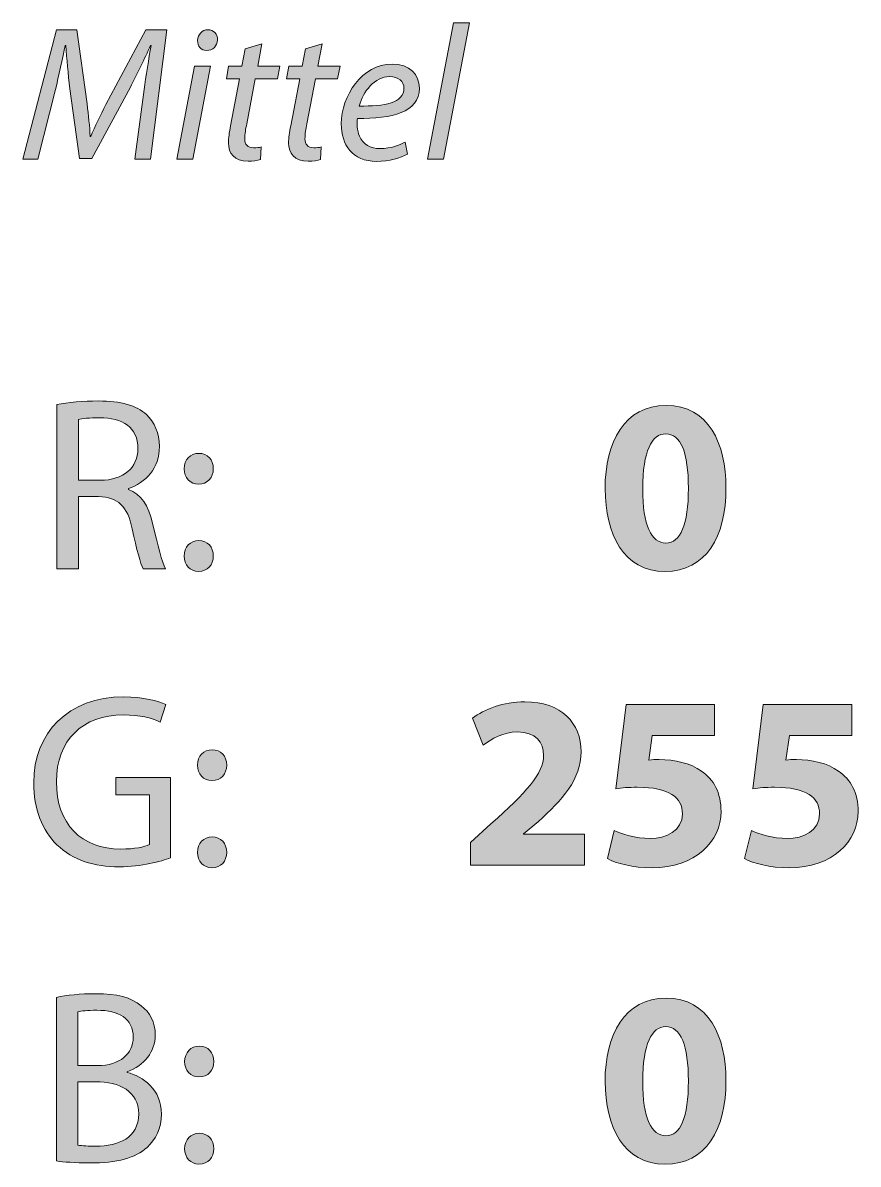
# Model space of a CAD drawing. Header units: inches. Extents: x 0 to 395, y 0 to 191.
# Drawn here: x 246.1 to 267.57, y 63.58 to 92.93 of the extents above; entities that cross this region are included whole.
import ezdxf

# ---------------------------------------------------------------- set-up
doc = ezdxf.new("R2010")
doc.units = ezdxf.units.IN
doc.header["$MEASUREMENT"] = 0
doc.layers.add('Template', color=7, linetype='Continuous')

# ---------------------------------------------------------------- blocks, each defined once
blk = doc.blocks.new('block 18')
at = {"layer": 'Template', "true_color": 0xf6921e}
h = blk.add_hatch(color=30, dxfattribs=at)
h.dxf.hatch_style = 2
edge = h.paths.add_edge_path()
edge.add_spline(control_points=[(264.167, 80.978), (264.167, 79.707), (263.653, 78.824), (262.605, 78.824), (261.538, 78.824), (261.068, 79.784), (261.061, 80.953), (261.061, 82.153), (261.563, 83.093), (262.63, 83.093), (263.729, 83.093), (264.167, 82.108), (264.167, 80.978)], knot_values=[0, 0, 0, 0, 1, 1, 1, 2, 2, 2, 3, 3, 3, 4, 4, 4, 4], degree=3, periodic=1)
edge = h.paths.add_edge_path()
edge.add_spline(control_points=[(262.027, 80.953), (262.027, 80.006), (262.255, 79.555), (262.624, 79.555), (262.999, 79.555), (263.202, 80.025), (263.202, 80.965), (263.202, 81.88), (263.005, 82.363), (262.618, 82.363), (262.268, 82.363), (262.027, 81.918), (262.027, 80.953)], knot_values=[0, 0, 0, 0, 1, 1, 1, 2, 2, 2, 3, 3, 3, 4, 4, 4, 4], degree=3, periodic=1)
h = blk.add_hatch(color=30, dxfattribs=at)
h.dxf.hatch_style = 2
edge = h.paths.add_edge_path()
edge.add_spline(control_points=[(257.601, 71.275), (257.601, 71.275), (257.601, 71.859), (257.601, 71.859), (257.601, 71.859), (258.128, 72.335), (258.128, 72.335), (259.036, 73.148), (259.475, 73.612), (259.481, 74.095), (259.481, 74.431), (259.284, 74.698), (258.808, 74.698), (258.452, 74.698), (258.141, 74.521), (257.925, 74.362), (257.925, 74.362), (257.651, 75.048), (257.651, 75.048), (257.956, 75.283), (258.446, 75.473), (258.998, 75.473), (259.938, 75.473), (260.446, 74.927), (260.446, 74.184), (260.446, 73.485), (259.951, 72.932), (259.347, 72.399), (259.347, 72.399), (258.966, 72.081), (258.966, 72.081), (258.966, 72.081), (258.966, 72.069), (258.966, 72.069), (258.966, 72.069), (260.529, 72.069), (260.529, 72.069), (260.529, 72.069), (260.529, 71.275), (260.529, 71.275), (260.529, 71.275), (257.601, 71.275), (257.601, 71.275)], knot_values=[0, 0, 0, 0, 1, 1, 1, 2, 2, 2, 3, 3, 3, 4, 4, 4, 5, 5, 5, 6, 6, 6, 7, 7, 7, 8, 8, 8, 9, 9, 9, 10, 10, 10, 11, 11, 11, 12, 12, 12, 13, 13, 13, 14, 14, 14, 14], degree=3, periodic=1)
h = blk.add_hatch(color=30, dxfattribs=at)
h.dxf.hatch_style = 2
edge = h.paths.add_edge_path()
edge.add_spline(control_points=[(263.875, 74.609), (263.875, 74.609), (262.275, 74.609), (262.275, 74.609), (262.275, 74.609), (262.186, 73.974), (262.186, 73.974), (262.275, 73.987), (262.351, 73.987), (262.453, 73.987), (262.846, 73.987), (263.253, 73.898), (263.539, 73.688), (263.85, 73.479), (264.041, 73.136), (264.041, 72.653), (264.041, 71.884), (263.38, 71.205), (262.269, 71.205), (261.767, 71.205), (261.347, 71.319), (261.119, 71.44), (261.119, 71.44), (261.297, 72.164), (261.297, 72.164), (261.474, 72.075), (261.849, 71.96), (262.224, 71.96), (262.624, 71.96), (263.05, 72.151), (263.05, 72.59), (263.05, 73.015), (262.713, 73.275), (261.887, 73.275), (261.659, 73.275), (261.5, 73.263), (261.335, 73.237), (261.335, 73.237), (261.602, 75.403), (261.602, 75.403), (261.602, 75.403), (263.875, 75.403), (263.875, 75.403), (263.875, 75.403), (263.875, 74.609), (263.875, 74.609)], knot_values=[0, 0, 0, 0, 1, 1, 1, 2, 2, 2, 3, 3, 3, 4, 4, 4, 5, 5, 5, 6, 6, 6, 7, 7, 7, 8, 8, 8, 9, 9, 9, 10, 10, 10, 11, 11, 11, 12, 12, 12, 13, 13, 13, 14, 14, 14, 15, 15, 15, 15], degree=3, periodic=1)
h = blk.add_hatch(color=30, dxfattribs=at)
h.dxf.hatch_style = 2
edge = h.paths.add_edge_path()
edge.add_spline(control_points=[(267.4, 74.609), (267.4, 74.609), (265.799, 74.609), (265.799, 74.609), (265.799, 74.609), (265.71, 73.974), (265.71, 73.974), (265.799, 73.987), (265.875, 73.987), (265.977, 73.987), (266.371, 73.987), (266.777, 73.898), (267.063, 73.688), (267.374, 73.479), (267.565, 73.136), (267.565, 72.653), (267.565, 71.884), (266.904, 71.205), (265.793, 71.205), (265.291, 71.205), (264.872, 71.319), (264.643, 71.44), (264.643, 71.44), (264.821, 72.164), (264.821, 72.164), (264.999, 72.075), (265.374, 71.96), (265.748, 71.96), (266.148, 71.96), (266.574, 72.151), (266.574, 72.59), (266.574, 73.015), (266.237, 73.275), (265.412, 73.275), (265.183, 73.275), (265.024, 73.263), (264.859, 73.237), (264.859, 73.237), (265.126, 75.403), (265.126, 75.403), (265.126, 75.403), (267.4, 75.403), (267.4, 75.403), (267.4, 75.403), (267.4, 74.609), (267.4, 74.609)], knot_values=[0, 0, 0, 0, 1, 1, 1, 2, 2, 2, 3, 3, 3, 4, 4, 4, 5, 5, 5, 6, 6, 6, 7, 7, 7, 8, 8, 8, 9, 9, 9, 10, 10, 10, 11, 11, 11, 12, 12, 12, 13, 13, 13, 14, 14, 14, 15, 15, 15, 15], degree=3, periodic=1)
h = blk.add_hatch(color=30, dxfattribs=at)
h.dxf.hatch_style = 2
edge = h.paths.add_edge_path()
edge.add_spline(control_points=[(264.167, 65.738), (264.167, 64.468), (263.653, 63.585), (262.605, 63.585), (261.538, 63.585), (261.068, 64.544), (261.061, 65.713), (261.061, 66.913), (261.563, 67.853), (262.63, 67.853), (263.729, 67.853), (264.167, 66.869), (264.167, 65.738)], knot_values=[0, 0, 0, 0, 1, 1, 1, 2, 2, 2, 3, 3, 3, 4, 4, 4, 4], degree=3, periodic=1)
edge = h.paths.add_edge_path()
edge.add_spline(control_points=[(262.027, 65.713), (262.027, 64.766), (262.255, 64.315), (262.624, 64.315), (262.999, 64.315), (263.202, 64.785), (263.202, 65.726), (263.202, 66.64), (263.005, 67.123), (262.618, 67.123), (262.268, 67.123), (262.027, 66.678), (262.027, 65.713)], knot_values=[0, 0, 0, 0, 1, 1, 1, 2, 2, 2, 3, 3, 3, 4, 4, 4, 4], degree=3, periodic=1)
at = {"layer": 'Template', "lineweight": 0}
for points, knots in [([(264.167, 80.978), (264.167, 79.707), (263.653, 78.824), (262.605, 78.824), (261.538, 78.824), (261.068, 79.784), (261.061, 80.953), (261.061, 82.153), (261.563, 83.093), (262.63, 83.093), (263.729, 83.093), (264.167, 82.108), (264.167, 80.978)], [0, 0, 0, 0, 1, 1, 1, 2, 2, 2, 3, 3, 3, 4, 4, 4, 4]), ([(262.027, 80.953), (262.027, 80.006), (262.255, 79.555), (262.624, 79.555), (262.999, 79.555), (263.202, 80.025), (263.202, 80.965), (263.202, 81.88), (263.005, 82.363), (262.618, 82.363), (262.268, 82.363), (262.027, 81.918), (262.027, 80.953)], [0, 0, 0, 0, 1, 1, 1, 2, 2, 2, 3, 3, 3, 4, 4, 4, 4]), ([(257.601, 71.275), (257.601, 71.275), (257.601, 71.859), (257.601, 71.859), (257.601, 71.859), (258.128, 72.335), (258.128, 72.335), (259.036, 73.148), (259.475, 73.612), (259.481, 74.095), (259.481, 74.431), (259.284, 74.698), (258.808, 74.698), (258.452, 74.698), (258.141, 74.521), (257.925, 74.362), (257.925, 74.362), (257.651, 75.048), (257.651, 75.048), (257.956, 75.283), (258.446, 75.473), (258.998, 75.473), (259.938, 75.473), (260.446, 74.927), (260.446, 74.184), (260.446, 73.485), (259.951, 72.932), (259.347, 72.399), (259.347, 72.399), (258.966, 72.081), (258.966, 72.081), (258.966, 72.081), (258.966, 72.069), (258.966, 72.069), (258.966, 72.069), (260.529, 72.069), (260.529, 72.069), (260.529, 72.069), (260.529, 71.275), (260.529, 71.275), (260.529, 71.275), (257.601, 71.275), (257.601, 71.275)], [0, 0, 0, 0, 1, 1, 1, 2, 2, 2, 3, 3, 3, 4, 4, 4, 5, 5, 5, 6, 6, 6, 7, 7, 7, 8, 8, 8, 9, 9, 9, 10, 10, 10, 11, 11, 11, 12, 12, 12, 13, 13, 13, 14, 14, 14, 14]), ([(263.875, 74.609), (263.875, 74.609), (262.275, 74.609), (262.275, 74.609), (262.275, 74.609), (262.186, 73.974), (262.186, 73.974), (262.275, 73.987), (262.351, 73.987), (262.453, 73.987), (262.846, 73.987), (263.253, 73.898), (263.539, 73.688), (263.85, 73.479), (264.041, 73.136), (264.041, 72.653), (264.041, 71.884), (263.38, 71.205), (262.269, 71.205), (261.767, 71.205), (261.347, 71.319), (261.119, 71.44), (261.119, 71.44), (261.297, 72.164), (261.297, 72.164), (261.474, 72.075), (261.849, 71.96), (262.224, 71.96), (262.624, 71.96), (263.05, 72.151), (263.05, 72.59), (263.05, 73.015), (262.713, 73.275), (261.887, 73.275), (261.659, 73.275), (261.5, 73.263), (261.335, 73.237), (261.335, 73.237), (261.602, 75.403), (261.602, 75.403), (261.602, 75.403), (263.875, 75.403), (263.875, 75.403), (263.875, 75.403), (263.875, 74.609), (263.875, 74.609)], [0, 0, 0, 0, 1, 1, 1, 2, 2, 2, 3, 3, 3, 4, 4, 4, 5, 5, 5, 6, 6, 6, 7, 7, 7, 8, 8, 8, 9, 9, 9, 10, 10, 10, 11, 11, 11, 12, 12, 12, 13, 13, 13, 14, 14, 14, 15, 15, 15, 15]), ([(267.4, 74.609), (267.4, 74.609), (265.799, 74.609), (265.799, 74.609), (265.799, 74.609), (265.71, 73.974), (265.71, 73.974), (265.799, 73.987), (265.875, 73.987), (265.977, 73.987), (266.371, 73.987), (266.777, 73.898), (267.063, 73.688), (267.374, 73.479), (267.565, 73.136), (267.565, 72.653), (267.565, 71.884), (266.904, 71.205), (265.793, 71.205), (265.291, 71.205), (264.872, 71.319), (264.643, 71.44), (264.643, 71.44), (264.821, 72.164), (264.821, 72.164), (264.999, 72.075), (265.374, 71.96), (265.748, 71.96), (266.148, 71.96), (266.574, 72.151), (266.574, 72.59), (266.574, 73.015), (266.237, 73.275), (265.412, 73.275), (265.183, 73.275), (265.024, 73.263), (264.859, 73.237), (264.859, 73.237), (265.126, 75.403), (265.126, 75.403), (265.126, 75.403), (267.4, 75.403), (267.4, 75.403), (267.4, 75.403), (267.4, 74.609), (267.4, 74.609)], [0, 0, 0, 0, 1, 1, 1, 2, 2, 2, 3, 3, 3, 4, 4, 4, 5, 5, 5, 6, 6, 6, 7, 7, 7, 8, 8, 8, 9, 9, 9, 10, 10, 10, 11, 11, 11, 12, 12, 12, 13, 13, 13, 14, 14, 14, 15, 15, 15, 15]), ([(264.167, 65.738), (264.167, 64.468), (263.653, 63.585), (262.605, 63.585), (261.538, 63.585), (261.068, 64.544), (261.061, 65.713), (261.061, 66.913), (261.563, 67.853), (262.63, 67.853), (263.729, 67.853), (264.167, 66.869), (264.167, 65.738)], [0, 0, 0, 0, 1, 1, 1, 2, 2, 2, 3, 3, 3, 4, 4, 4, 4]), ([(262.027, 65.713), (262.027, 64.766), (262.255, 64.315), (262.624, 64.315), (262.999, 64.315), (263.202, 64.785), (263.202, 65.726), (263.202, 66.64), (263.005, 67.123), (262.618, 67.123), (262.268, 67.123), (262.027, 66.678), (262.027, 65.713)], [0, 0, 0, 0, 1, 1, 1, 2, 2, 2, 3, 3, 3, 4, 4, 4, 4])]:
    blk.add_open_spline(points, degree=3, knots=knots, dxfattribs=at)
blk = doc.blocks.new('block 19')
at = {"layer": 'Template', "true_color": 0xf6921e}
h = blk.add_hatch(color=30, dxfattribs=at)
h.dxf.hatch_style = 2
edge = h.paths.add_edge_path()
edge.add_spline(control_points=[(246.973, 83.118), (247.252, 83.169), (247.659, 83.207), (248.033, 83.207), (248.624, 83.207), (249.012, 83.093), (249.272, 82.858), (249.482, 82.667), (249.609, 82.375), (249.609, 82.039), (249.609, 81.48), (249.253, 81.105), (248.809, 80.953), (248.809, 80.953), (248.809, 80.933), (248.809, 80.933), (249.132, 80.819), (249.329, 80.514), (249.431, 80.07), (249.571, 79.473), (249.672, 79.059), (249.761, 78.894), (249.761, 78.894), (249.19, 78.894), (249.19, 78.894), (249.12, 79.022), (249.025, 79.384), (248.91, 79.917), (248.783, 80.508), (248.548, 80.73), (248.046, 80.749), (248.046, 80.749), (247.525, 80.749), (247.525, 80.749), (247.525, 80.749), (247.525, 78.894), (247.525, 78.894), (247.525, 78.894), (246.973, 78.894), (246.973, 78.894), (246.973, 78.894), (246.973, 83.118), (246.973, 83.118)], knot_values=[0, 0, 0, 0, 1, 1, 1, 2, 2, 2, 3, 3, 3, 4, 4, 4, 5, 5, 5, 6, 6, 6, 7, 7, 7, 8, 8, 8, 9, 9, 9, 10, 10, 10, 11, 11, 11, 12, 12, 12, 13, 13, 13, 14, 14, 14, 14], degree=3, periodic=1)
edge = h.paths.add_edge_path()
edge.add_spline(control_points=[(247.525, 81.169), (247.525, 81.169), (248.091, 81.169), (248.091, 81.169), (248.681, 81.169), (249.056, 81.492), (249.056, 81.982), (249.056, 82.534), (248.656, 82.775), (248.072, 82.775), (247.805, 82.775), (247.621, 82.756), (247.525, 82.731), (247.525, 82.731), (247.525, 81.169), (247.525, 81.169)], knot_values=[0, 0, 0, 0, 1, 1, 1, 2, 2, 2, 3, 3, 3, 4, 4, 4, 5, 5, 5, 5], degree=3, periodic=1)
h = blk.add_hatch(color=30, dxfattribs=at)
h.dxf.hatch_style = 2
edge = h.paths.add_edge_path()
edge.add_spline(control_points=[(250.243, 81.461), (250.243, 81.696), (250.402, 81.861), (250.618, 81.861), (250.846, 81.861), (250.992, 81.696), (250.992, 81.461), (250.992, 81.238), (250.846, 81.067), (250.611, 81.067), (250.395, 81.067), (250.243, 81.238), (250.243, 81.461)], knot_values=[0, 0, 0, 0, 1, 1, 1, 2, 2, 2, 3, 3, 3, 4, 4, 4, 4], degree=3, periodic=1)
edge = h.paths.add_edge_path()
edge.add_spline(control_points=[(250.243, 79.218), (250.243, 79.454), (250.402, 79.619), (250.618, 79.619), (250.846, 79.619), (250.992, 79.454), (250.992, 79.218), (250.992, 78.996), (250.846, 78.824), (250.611, 78.824), (250.395, 78.824), (250.243, 78.996), (250.243, 79.218)], knot_values=[0, 0, 0, 0, 1, 1, 1, 2, 2, 2, 3, 3, 3, 4, 4, 4, 4], degree=3, periodic=1)
h = blk.add_hatch(color=30, dxfattribs=at)
h.dxf.hatch_style = 2
edge = h.paths.add_edge_path()
edge.add_spline(control_points=[(249.895, 71.465), (249.647, 71.37), (249.152, 71.23), (248.574, 71.23), (247.926, 71.23), (247.392, 71.395), (246.973, 71.795), (246.604, 72.151), (246.376, 72.723), (246.376, 73.39), (246.376, 74.667), (247.259, 75.6), (248.694, 75.6), (249.19, 75.6), (249.584, 75.492), (249.768, 75.403), (249.768, 75.403), (249.628, 74.952), (249.628, 74.952), (249.399, 75.06), (249.113, 75.137), (248.682, 75.137), (247.64, 75.137), (246.96, 74.488), (246.96, 73.415), (246.96, 72.329), (247.608, 71.687), (248.612, 71.687), (248.974, 71.687), (249.222, 71.738), (249.349, 71.802), (249.349, 71.802), (249.349, 73.078), (249.349, 73.078), (249.349, 73.078), (248.485, 73.078), (248.485, 73.078), (248.485, 73.078), (248.485, 73.523), (248.485, 73.523), (248.485, 73.523), (249.895, 73.523), (249.895, 73.523), (249.895, 73.523), (249.895, 71.465), (249.895, 71.465)], knot_values=[0, 0, 0, 0, 1, 1, 1, 2, 2, 2, 3, 3, 3, 4, 4, 4, 5, 5, 5, 6, 6, 6, 7, 7, 7, 8, 8, 8, 9, 9, 9, 10, 10, 10, 11, 11, 11, 12, 12, 12, 13, 13, 13, 14, 14, 14, 15, 15, 15, 15], degree=3, periodic=1)
h = blk.add_hatch(color=30, dxfattribs=at)
h.dxf.hatch_style = 2
edge = h.paths.add_edge_path()
edge.add_spline(control_points=[(250.586, 73.841), (250.586, 74.076), (250.745, 74.241), (250.961, 74.241), (251.189, 74.241), (251.336, 74.076), (251.336, 73.841), (251.336, 73.618), (251.189, 73.447), (250.955, 73.447), (250.739, 73.447), (250.586, 73.618), (250.586, 73.841)], knot_values=[0, 0, 0, 0, 1, 1, 1, 2, 2, 2, 3, 3, 3, 4, 4, 4, 4], degree=3, periodic=1)
edge = h.paths.add_edge_path()
edge.add_spline(control_points=[(250.586, 71.598), (250.586, 71.834), (250.745, 71.999), (250.961, 71.999), (251.189, 71.999), (251.336, 71.834), (251.336, 71.598), (251.336, 71.376), (251.189, 71.205), (250.955, 71.205), (250.739, 71.205), (250.586, 71.376), (250.586, 71.598)], knot_values=[0, 0, 0, 0, 1, 1, 1, 2, 2, 2, 3, 3, 3, 4, 4, 4, 4], degree=3, periodic=1)
h = blk.add_hatch(color=30, dxfattribs=at)
h.dxf.hatch_style = 2
edge = h.paths.add_edge_path()
edge.add_spline(control_points=[(246.96, 67.873), (247.201, 67.929), (247.589, 67.968), (247.97, 67.968), (248.523, 67.968), (248.878, 67.873), (249.139, 67.656), (249.361, 67.491), (249.501, 67.237), (249.501, 66.901), (249.501, 66.481), (249.221, 66.119), (248.777, 65.96), (248.777, 65.96), (248.777, 65.941), (248.777, 65.941), (249.183, 65.846), (249.66, 65.51), (249.66, 64.874), (249.66, 64.506), (249.513, 64.22), (249.291, 64.017), (248.999, 63.744), (248.516, 63.616), (247.817, 63.616), (247.436, 63.616), (247.144, 63.642), (246.96, 63.667), (246.96, 63.667), (246.96, 67.873), (246.96, 67.873)], knot_values=[0, 0, 0, 0, 1, 1, 1, 2, 2, 2, 3, 3, 3, 4, 4, 4, 5, 5, 5, 6, 6, 6, 7, 7, 7, 8, 8, 8, 9, 9, 9, 10, 10, 10, 10], degree=3, periodic=1)
edge = h.paths.add_edge_path()
edge.add_spline(control_points=[(247.513, 66.119), (247.513, 66.119), (248.014, 66.119), (248.014, 66.119), (248.593, 66.119), (248.935, 66.43), (248.935, 66.843), (248.935, 67.339), (248.561, 67.542), (248.002, 67.542), (247.748, 67.542), (247.601, 67.523), (247.513, 67.504), (247.513, 67.504), (247.513, 66.119), (247.513, 66.119)], knot_values=[0, 0, 0, 0, 1, 1, 1, 2, 2, 2, 3, 3, 3, 4, 4, 4, 5, 5, 5, 5], degree=3, periodic=1)
edge = h.paths.add_edge_path()
edge.add_spline(control_points=[(247.513, 64.074), (247.627, 64.055), (247.78, 64.048), (247.976, 64.048), (248.548, 64.048), (249.075, 64.258), (249.075, 64.88), (249.075, 65.459), (248.573, 65.706), (247.97, 65.706), (247.97, 65.706), (247.513, 65.706), (247.513, 65.706), (247.513, 65.706), (247.513, 64.074), (247.513, 64.074)], knot_values=[0, 0, 0, 0, 1, 1, 1, 2, 2, 2, 3, 3, 3, 4, 4, 4, 5, 5, 5, 5], degree=3, periodic=1)
h = blk.add_hatch(color=30, dxfattribs=at)
h.dxf.hatch_style = 2
edge = h.paths.add_edge_path()
edge.add_spline(control_points=[(250.256, 66.221), (250.256, 66.456), (250.414, 66.621), (250.63, 66.621), (250.859, 66.621), (251.005, 66.456), (251.005, 66.221), (251.005, 65.998), (250.859, 65.827), (250.624, 65.827), (250.408, 65.827), (250.256, 65.998), (250.256, 66.221)], knot_values=[0, 0, 0, 0, 1, 1, 1, 2, 2, 2, 3, 3, 3, 4, 4, 4, 4], degree=3, periodic=1)
edge = h.paths.add_edge_path()
edge.add_spline(control_points=[(250.256, 63.979), (250.256, 64.214), (250.414, 64.379), (250.63, 64.379), (250.859, 64.379), (251.005, 64.214), (251.005, 63.979), (251.005, 63.756), (250.859, 63.585), (250.624, 63.585), (250.408, 63.585), (250.256, 63.756), (250.256, 63.979)], knot_values=[0, 0, 0, 0, 1, 1, 1, 2, 2, 2, 3, 3, 3, 4, 4, 4, 4], degree=3, periodic=1)
at = {"layer": 'Template', "lineweight": 0}
for points, knots in [([(246.973, 83.118), (247.252, 83.169), (247.659, 83.207), (248.033, 83.207), (248.624, 83.207), (249.012, 83.093), (249.272, 82.858), (249.482, 82.667), (249.609, 82.375), (249.609, 82.039), (249.609, 81.48), (249.253, 81.105), (248.809, 80.953), (248.809, 80.953), (248.809, 80.933), (248.809, 80.933), (249.132, 80.819), (249.329, 80.514), (249.431, 80.07), (249.571, 79.473), (249.672, 79.059), (249.761, 78.894), (249.761, 78.894), (249.19, 78.894), (249.19, 78.894), (249.12, 79.022), (249.025, 79.384), (248.91, 79.917), (248.783, 80.508), (248.548, 80.73), (248.046, 80.749), (248.046, 80.749), (247.525, 80.749), (247.525, 80.749), (247.525, 80.749), (247.525, 78.894), (247.525, 78.894), (247.525, 78.894), (246.973, 78.894), (246.973, 78.894), (246.973, 78.894), (246.973, 83.118), (246.973, 83.118)], [0, 0, 0, 0, 1, 1, 1, 2, 2, 2, 3, 3, 3, 4, 4, 4, 5, 5, 5, 6, 6, 6, 7, 7, 7, 8, 8, 8, 9, 9, 9, 10, 10, 10, 11, 11, 11, 12, 12, 12, 13, 13, 13, 14, 14, 14, 14]), ([(247.525, 81.169), (247.525, 81.169), (248.091, 81.169), (248.091, 81.169), (248.681, 81.169), (249.056, 81.492), (249.056, 81.982), (249.056, 82.534), (248.656, 82.775), (248.072, 82.775), (247.805, 82.775), (247.621, 82.756), (247.525, 82.731), (247.525, 82.731), (247.525, 81.169), (247.525, 81.169)], [0, 0, 0, 0, 1, 1, 1, 2, 2, 2, 3, 3, 3, 4, 4, 4, 5, 5, 5, 5]), ([(250.243, 81.461), (250.243, 81.696), (250.402, 81.861), (250.618, 81.861), (250.846, 81.861), (250.992, 81.696), (250.992, 81.461), (250.992, 81.238), (250.846, 81.067), (250.611, 81.067), (250.395, 81.067), (250.243, 81.238), (250.243, 81.461)], [0, 0, 0, 0, 1, 1, 1, 2, 2, 2, 3, 3, 3, 4, 4, 4, 4]), ([(250.243, 79.218), (250.243, 79.454), (250.402, 79.619), (250.618, 79.619), (250.846, 79.619), (250.992, 79.454), (250.992, 79.218), (250.992, 78.996), (250.846, 78.824), (250.611, 78.824), (250.395, 78.824), (250.243, 78.996), (250.243, 79.218)], [0, 0, 0, 0, 1, 1, 1, 2, 2, 2, 3, 3, 3, 4, 4, 4, 4]), ([(249.895, 71.465), (249.647, 71.37), (249.152, 71.23), (248.574, 71.23), (247.926, 71.23), (247.392, 71.395), (246.973, 71.795), (246.604, 72.151), (246.376, 72.723), (246.376, 73.39), (246.376, 74.667), (247.259, 75.6), (248.694, 75.6), (249.19, 75.6), (249.584, 75.492), (249.768, 75.403), (249.768, 75.403), (249.628, 74.952), (249.628, 74.952), (249.399, 75.06), (249.113, 75.137), (248.682, 75.137), (247.64, 75.137), (246.96, 74.488), (246.96, 73.415), (246.96, 72.329), (247.608, 71.687), (248.612, 71.687), (248.974, 71.687), (249.222, 71.738), (249.349, 71.802), (249.349, 71.802), (249.349, 73.078), (249.349, 73.078), (249.349, 73.078), (248.485, 73.078), (248.485, 73.078), (248.485, 73.078), (248.485, 73.523), (248.485, 73.523), (248.485, 73.523), (249.895, 73.523), (249.895, 73.523), (249.895, 73.523), (249.895, 71.465), (249.895, 71.465)], [0, 0, 0, 0, 1, 1, 1, 2, 2, 2, 3, 3, 3, 4, 4, 4, 5, 5, 5, 6, 6, 6, 7, 7, 7, 8, 8, 8, 9, 9, 9, 10, 10, 10, 11, 11, 11, 12, 12, 12, 13, 13, 13, 14, 14, 14, 15, 15, 15, 15]), ([(250.586, 73.841), (250.586, 74.076), (250.745, 74.241), (250.961, 74.241), (251.189, 74.241), (251.336, 74.076), (251.336, 73.841), (251.336, 73.618), (251.189, 73.447), (250.955, 73.447), (250.739, 73.447), (250.586, 73.618), (250.586, 73.841)], [0, 0, 0, 0, 1, 1, 1, 2, 2, 2, 3, 3, 3, 4, 4, 4, 4]), ([(250.586, 71.598), (250.586, 71.834), (250.745, 71.999), (250.961, 71.999), (251.189, 71.999), (251.336, 71.834), (251.336, 71.598), (251.336, 71.376), (251.189, 71.205), (250.955, 71.205), (250.739, 71.205), (250.586, 71.376), (250.586, 71.598)], [0, 0, 0, 0, 1, 1, 1, 2, 2, 2, 3, 3, 3, 4, 4, 4, 4]), ([(246.96, 67.873), (247.201, 67.929), (247.589, 67.968), (247.97, 67.968), (248.523, 67.968), (248.878, 67.873), (249.139, 67.656), (249.361, 67.491), (249.501, 67.237), (249.501, 66.901), (249.501, 66.481), (249.221, 66.119), (248.777, 65.96), (248.777, 65.96), (248.777, 65.941), (248.777, 65.941), (249.183, 65.846), (249.66, 65.51), (249.66, 64.874), (249.66, 64.506), (249.513, 64.22), (249.291, 64.017), (248.999, 63.744), (248.516, 63.616), (247.817, 63.616), (247.436, 63.616), (247.144, 63.642), (246.96, 63.667), (246.96, 63.667), (246.96, 67.873), (246.96, 67.873)], [0, 0, 0, 0, 1, 1, 1, 2, 2, 2, 3, 3, 3, 4, 4, 4, 5, 5, 5, 6, 6, 6, 7, 7, 7, 8, 8, 8, 9, 9, 9, 10, 10, 10, 10]), ([(247.513, 66.119), (247.513, 66.119), (248.014, 66.119), (248.014, 66.119), (248.593, 66.119), (248.935, 66.43), (248.935, 66.843), (248.935, 67.339), (248.561, 67.542), (248.002, 67.542), (247.748, 67.542), (247.601, 67.523), (247.513, 67.504), (247.513, 67.504), (247.513, 66.119), (247.513, 66.119)], [0, 0, 0, 0, 1, 1, 1, 2, 2, 2, 3, 3, 3, 4, 4, 4, 5, 5, 5, 5]), ([(250.256, 66.221), (250.256, 66.456), (250.414, 66.621), (250.63, 66.621), (250.859, 66.621), (251.005, 66.456), (251.005, 66.221), (251.005, 65.998), (250.859, 65.827), (250.624, 65.827), (250.408, 65.827), (250.256, 65.998), (250.256, 66.221)], [0, 0, 0, 0, 1, 1, 1, 2, 2, 2, 3, 3, 3, 4, 4, 4, 4]), ([(247.513, 64.074), (247.627, 64.055), (247.78, 64.048), (247.976, 64.048), (248.548, 64.048), (249.075, 64.258), (249.075, 64.88), (249.075, 65.459), (248.573, 65.706), (247.97, 65.706), (247.97, 65.706), (247.513, 65.706), (247.513, 65.706), (247.513, 65.706), (247.513, 64.074), (247.513, 64.074)], [0, 0, 0, 0, 1, 1, 1, 2, 2, 2, 3, 3, 3, 4, 4, 4, 5, 5, 5, 5]), ([(250.256, 63.979), (250.256, 64.214), (250.414, 64.379), (250.63, 64.379), (250.859, 64.379), (251.005, 64.214), (251.005, 63.979), (251.005, 63.756), (250.859, 63.585), (250.624, 63.585), (250.408, 63.585), (250.256, 63.756), (250.256, 63.979)], [0, 0, 0, 0, 1, 1, 1, 2, 2, 2, 3, 3, 3, 4, 4, 4, 4])]:
    blk.add_open_spline(points, degree=3, knots=knots, dxfattribs=at)
blk = doc.blocks.new('block 20')
at = {"layer": 'Template', "true_color": 0xf6921e}
h = blk.add_hatch(color=30, dxfattribs=at)
h.dxf.hatch_style = 2
edge = h.paths.add_edge_path()
edge.add_spline(control_points=[(248.978, 89.422), (248.978, 89.422), (249.215, 91.22), (249.215, 91.22), (249.26, 91.537), (249.334, 92.026), (249.394, 92.347), (249.394, 92.347), (249.379, 92.347), (249.379, 92.347), (249.225, 92.011), (249.038, 91.616), (248.86, 91.275), (248.86, 91.275), (247.867, 89.441), (247.867, 89.441), (247.867, 89.441), (247.555, 89.441), (247.555, 89.441), (247.555, 89.441), (247.308, 91.235), (247.308, 91.235), (247.259, 91.621), (247.224, 92.006), (247.204, 92.347), (247.204, 92.347), (247.189, 92.347), (247.189, 92.347), (247.12, 92.041), (247.016, 91.537), (246.938, 91.22), (246.938, 91.22), (246.483, 89.422), (246.483, 89.422), (246.483, 89.422), (246.097, 89.422), (246.097, 89.422), (246.097, 89.422), (246.962, 92.752), (246.962, 92.752), (246.962, 92.752), (247.486, 92.752), (247.486, 92.752), (247.486, 92.752), (247.748, 90.845), (247.748, 90.845), (247.783, 90.558), (247.817, 90.257), (247.827, 90.01), (247.827, 90.01), (247.842, 90.01), (247.842, 90.01), (247.946, 90.257), (248.089, 90.553), (248.232, 90.83), (248.232, 90.83), (249.26, 92.752), (249.26, 92.752), (249.26, 92.752), (249.799, 92.752), (249.799, 92.752), (249.799, 92.752), (249.374, 89.422), (249.374, 89.422), (249.374, 89.422), (248.978, 89.422), (248.978, 89.422)], knot_values=[0, 0, 0, 0, 1, 1, 1, 2, 2, 2, 3, 3, 3, 4, 4, 4, 5, 5, 5, 6, 6, 6, 7, 7, 7, 8, 8, 8, 9, 9, 9, 10, 10, 10, 11, 11, 11, 12, 12, 12, 13, 13, 13, 14, 14, 14, 15, 15, 15, 16, 16, 16, 17, 17, 17, 18, 18, 18, 19, 19, 19, 20, 20, 20, 21, 21, 21, 22, 22, 22, 22], degree=3, periodic=1)
h = blk.add_hatch(color=30, dxfattribs=at)
h.dxf.hatch_style = 2
h.paths.add_polyline_path([(250.054, 89.422), (250.513, 91.813), (250.918, 91.813), (250.464, 89.422)])
edge = h.paths.add_edge_path()
edge.add_spline(control_points=[(250.587, 92.475), (250.592, 92.633), (250.711, 92.752), (250.854, 92.752), (251.002, 92.752), (251.101, 92.643), (251.101, 92.495), (251.096, 92.332), (250.982, 92.219), (250.819, 92.219), (250.676, 92.219), (250.587, 92.327), (250.587, 92.475)], knot_values=[0, 0, 0, 0, 1, 1, 1, 2, 2, 2, 3, 3, 3, 4, 4, 4, 4], degree=3, periodic=1)
h = blk.add_hatch(color=30, dxfattribs=at)
h.dxf.hatch_style = 2
h.paths.add_polyline_path([(256.499, 89.422), (257.166, 92.93), (257.576, 92.93), (256.909, 89.422)])
h = blk.add_hatch(color=30, dxfattribs=at)
h.dxf.hatch_style = 2
edge = h.paths.add_edge_path()
edge.add_spline(control_points=[(252.242, 92.386), (252.242, 92.386), (252.133, 91.813), (252.133, 91.813), (252.133, 91.813), (252.706, 91.813), (252.706, 91.813), (252.706, 91.813), (252.642, 91.492), (252.642, 91.492), (252.642, 91.492), (252.069, 91.492), (252.069, 91.492), (252.069, 91.492), (251.852, 90.331), (251.852, 90.331), (251.822, 90.197), (251.802, 90.074), (251.802, 89.95), (251.802, 89.807), (251.871, 89.718), (252.029, 89.718), (252.104, 89.718), (252.168, 89.723), (252.222, 89.738), (252.222, 89.738), (252.202, 89.417), (252.202, 89.417), (252.128, 89.387), (252.005, 89.372), (251.886, 89.372), (251.525, 89.372), (251.382, 89.59), (251.382, 89.837), (251.382, 89.975), (251.402, 90.109), (251.436, 90.281), (251.436, 90.281), (251.669, 91.492), (251.669, 91.492), (251.669, 91.492), (251.328, 91.492), (251.328, 91.492), (251.328, 91.492), (251.387, 91.813), (251.387, 91.813), (251.387, 91.813), (251.728, 91.813), (251.728, 91.813), (251.728, 91.813), (251.812, 92.258), (251.812, 92.258), (251.812, 92.258), (252.242, 92.386), (252.242, 92.386)], knot_values=[0, 0, 0, 0, 1, 1, 1, 2, 2, 2, 3, 3, 3, 4, 4, 4, 5, 5, 5, 6, 6, 6, 7, 7, 7, 8, 8, 8, 9, 9, 9, 10, 10, 10, 11, 11, 11, 12, 12, 12, 13, 13, 13, 14, 14, 14, 15, 15, 15, 16, 16, 16, 17, 17, 17, 18, 18, 18, 18], degree=3, periodic=1)
h = blk.add_hatch(color=30, dxfattribs=at)
h.dxf.hatch_style = 2
edge = h.paths.add_edge_path()
edge.add_spline(control_points=[(253.788, 92.386), (253.788, 92.386), (253.679, 91.813), (253.679, 91.813), (253.679, 91.813), (254.253, 91.813), (254.253, 91.813), (254.253, 91.813), (254.188, 91.492), (254.188, 91.492), (254.188, 91.492), (253.615, 91.492), (253.615, 91.492), (253.615, 91.492), (253.397, 90.331), (253.397, 90.331), (253.368, 90.197), (253.348, 90.074), (253.348, 89.95), (253.348, 89.807), (253.417, 89.718), (253.575, 89.718), (253.65, 89.718), (253.714, 89.723), (253.768, 89.738), (253.768, 89.738), (253.748, 89.417), (253.748, 89.417), (253.674, 89.387), (253.551, 89.372), (253.432, 89.372), (253.071, 89.372), (252.928, 89.59), (252.928, 89.837), (252.928, 89.975), (252.948, 90.109), (252.982, 90.281), (252.982, 90.281), (253.214, 91.492), (253.214, 91.492), (253.214, 91.492), (252.874, 91.492), (252.874, 91.492), (252.874, 91.492), (252.933, 91.813), (252.933, 91.813), (252.933, 91.813), (253.274, 91.813), (253.274, 91.813), (253.274, 91.813), (253.358, 92.258), (253.358, 92.258), (253.358, 92.258), (253.788, 92.386), (253.788, 92.386)], knot_values=[0, 0, 0, 0, 1, 1, 1, 2, 2, 2, 3, 3, 3, 4, 4, 4, 5, 5, 5, 6, 6, 6, 7, 7, 7, 8, 8, 8, 9, 9, 9, 10, 10, 10, 11, 11, 11, 12, 12, 12, 13, 13, 13, 14, 14, 14, 15, 15, 15, 16, 16, 16, 17, 17, 17, 18, 18, 18, 18], degree=3, periodic=1)
h = blk.add_hatch(color=30, dxfattribs=at)
h.dxf.hatch_style = 2
edge = h.paths.add_edge_path()
edge.add_spline(control_points=[(255.981, 89.555), (255.803, 89.456), (255.512, 89.367), (255.191, 89.367), (254.558, 89.367), (254.281, 89.802), (254.281, 90.331), (254.281, 91.052), (254.815, 91.868), (255.586, 91.868), (256.041, 91.868), (256.288, 91.596), (256.288, 91.25), (256.288, 90.623), (255.581, 90.459), (254.696, 90.474), (254.677, 90.37), (254.691, 90.148), (254.746, 90.02), (254.84, 89.802), (255.033, 89.698), (255.28, 89.698), (255.561, 89.698), (255.774, 89.782), (255.922, 89.862), (255.922, 89.862), (255.981, 89.555), (255.981, 89.555)], knot_values=[0, 0, 0, 0, 1, 1, 1, 2, 2, 2, 3, 3, 3, 4, 4, 4, 5, 5, 5, 6, 6, 6, 7, 7, 7, 8, 8, 8, 9, 9, 9, 9], degree=3, periodic=1)
edge = h.paths.add_edge_path()
edge.add_spline(control_points=[(255.526, 91.547), (255.136, 91.547), (254.845, 91.166), (254.741, 90.79), (255.388, 90.781), (255.892, 90.87), (255.892, 91.245), (255.892, 91.438), (255.744, 91.547), (255.526, 91.547)], knot_values=[0, 0, 0, 0, 1, 1, 1, 2, 2, 2, 3, 3, 3, 3], degree=3, periodic=1)
at = {"layer": 'Template', "lineweight": 0}
for points in [[(256.499, 89.422), (257.166, 92.93), (257.576, 92.93), (256.909, 89.422), (256.499, 89.422)], [(250.054, 89.422), (250.513, 91.813), (250.918, 91.813), (250.464, 89.422), (250.054, 89.422)]]:
    blk.add_lwpolyline(points, dxfattribs=at)
for points, knots in [([(248.978, 89.422), (248.978, 89.422), (249.215, 91.22), (249.215, 91.22), (249.26, 91.537), (249.334, 92.026), (249.394, 92.347), (249.394, 92.347), (249.379, 92.347), (249.379, 92.347), (249.225, 92.011), (249.038, 91.616), (248.86, 91.275), (248.86, 91.275), (247.867, 89.441), (247.867, 89.441), (247.867, 89.441), (247.555, 89.441), (247.555, 89.441), (247.555, 89.441), (247.308, 91.235), (247.308, 91.235), (247.259, 91.621), (247.224, 92.006), (247.204, 92.347), (247.204, 92.347), (247.189, 92.347), (247.189, 92.347), (247.12, 92.041), (247.016, 91.537), (246.938, 91.22), (246.938, 91.22), (246.483, 89.422), (246.483, 89.422), (246.483, 89.422), (246.097, 89.422), (246.097, 89.422), (246.097, 89.422), (246.962, 92.752), (246.962, 92.752), (246.962, 92.752), (247.486, 92.752), (247.486, 92.752), (247.486, 92.752), (247.748, 90.845), (247.748, 90.845), (247.783, 90.558), (247.817, 90.257), (247.827, 90.01), (247.827, 90.01), (247.842, 90.01), (247.842, 90.01), (247.946, 90.257), (248.089, 90.553), (248.232, 90.83), (248.232, 90.83), (249.26, 92.752), (249.26, 92.752), (249.26, 92.752), (249.799, 92.752), (249.799, 92.752), (249.799, 92.752), (249.374, 89.422), (249.374, 89.422), (249.374, 89.422), (248.978, 89.422), (248.978, 89.422)], [0, 0, 0, 0, 1, 1, 1, 2, 2, 2, 3, 3, 3, 4, 4, 4, 5, 5, 5, 6, 6, 6, 7, 7, 7, 8, 8, 8, 9, 9, 9, 10, 10, 10, 11, 11, 11, 12, 12, 12, 13, 13, 13, 14, 14, 14, 15, 15, 15, 16, 16, 16, 17, 17, 17, 18, 18, 18, 19, 19, 19, 20, 20, 20, 21, 21, 21, 22, 22, 22, 22]), ([(250.587, 92.475), (250.592, 92.633), (250.711, 92.752), (250.854, 92.752), (251.002, 92.752), (251.101, 92.643), (251.101, 92.495), (251.096, 92.332), (250.982, 92.219), (250.819, 92.219), (250.676, 92.219), (250.587, 92.327), (250.587, 92.475)], [0, 0, 0, 0, 1, 1, 1, 2, 2, 2, 3, 3, 3, 4, 4, 4, 4]), ([(252.242, 92.386), (252.242, 92.386), (252.133, 91.813), (252.133, 91.813), (252.133, 91.813), (252.706, 91.813), (252.706, 91.813), (252.706, 91.813), (252.642, 91.492), (252.642, 91.492), (252.642, 91.492), (252.069, 91.492), (252.069, 91.492), (252.069, 91.492), (251.852, 90.331), (251.852, 90.331), (251.822, 90.197), (251.802, 90.074), (251.802, 89.95), (251.802, 89.807), (251.871, 89.718), (252.029, 89.718), (252.104, 89.718), (252.168, 89.723), (252.222, 89.738), (252.222, 89.738), (252.202, 89.417), (252.202, 89.417), (252.128, 89.387), (252.005, 89.372), (251.886, 89.372), (251.525, 89.372), (251.382, 89.59), (251.382, 89.837), (251.382, 89.975), (251.402, 90.109), (251.436, 90.281), (251.436, 90.281), (251.669, 91.492), (251.669, 91.492), (251.669, 91.492), (251.328, 91.492), (251.328, 91.492), (251.328, 91.492), (251.387, 91.813), (251.387, 91.813), (251.387, 91.813), (251.728, 91.813), (251.728, 91.813), (251.728, 91.813), (251.812, 92.258), (251.812, 92.258), (251.812, 92.258), (252.242, 92.386), (252.242, 92.386)], [0, 0, 0, 0, 1, 1, 1, 2, 2, 2, 3, 3, 3, 4, 4, 4, 5, 5, 5, 6, 6, 6, 7, 7, 7, 8, 8, 8, 9, 9, 9, 10, 10, 10, 11, 11, 11, 12, 12, 12, 13, 13, 13, 14, 14, 14, 15, 15, 15, 16, 16, 16, 17, 17, 17, 18, 18, 18, 18]), ([(253.788, 92.386), (253.788, 92.386), (253.679, 91.813), (253.679, 91.813), (253.679, 91.813), (254.253, 91.813), (254.253, 91.813), (254.253, 91.813), (254.188, 91.492), (254.188, 91.492), (254.188, 91.492), (253.615, 91.492), (253.615, 91.492), (253.615, 91.492), (253.397, 90.331), (253.397, 90.331), (253.368, 90.197), (253.348, 90.074), (253.348, 89.95), (253.348, 89.807), (253.417, 89.718), (253.575, 89.718), (253.65, 89.718), (253.714, 89.723), (253.768, 89.738), (253.768, 89.738), (253.748, 89.417), (253.748, 89.417), (253.674, 89.387), (253.551, 89.372), (253.432, 89.372), (253.071, 89.372), (252.928, 89.59), (252.928, 89.837), (252.928, 89.975), (252.948, 90.109), (252.982, 90.281), (252.982, 90.281), (253.214, 91.492), (253.214, 91.492), (253.214, 91.492), (252.874, 91.492), (252.874, 91.492), (252.874, 91.492), (252.933, 91.813), (252.933, 91.813), (252.933, 91.813), (253.274, 91.813), (253.274, 91.813), (253.274, 91.813), (253.358, 92.258), (253.358, 92.258), (253.358, 92.258), (253.788, 92.386), (253.788, 92.386)], [0, 0, 0, 0, 1, 1, 1, 2, 2, 2, 3, 3, 3, 4, 4, 4, 5, 5, 5, 6, 6, 6, 7, 7, 7, 8, 8, 8, 9, 9, 9, 10, 10, 10, 11, 11, 11, 12, 12, 12, 13, 13, 13, 14, 14, 14, 15, 15, 15, 16, 16, 16, 17, 17, 17, 18, 18, 18, 18]), ([(255.981, 89.555), (255.803, 89.456), (255.512, 89.367), (255.191, 89.367), (254.558, 89.367), (254.281, 89.802), (254.281, 90.331), (254.281, 91.052), (254.815, 91.868), (255.586, 91.868), (256.041, 91.868), (256.288, 91.596), (256.288, 91.25), (256.288, 90.623), (255.581, 90.459), (254.696, 90.474), (254.677, 90.37), (254.691, 90.148), (254.746, 90.02), (254.84, 89.802), (255.033, 89.698), (255.28, 89.698), (255.561, 89.698), (255.774, 89.782), (255.922, 89.862), (255.922, 89.862), (255.981, 89.555), (255.981, 89.555)], [0, 0, 0, 0, 1, 1, 1, 2, 2, 2, 3, 3, 3, 4, 4, 4, 5, 5, 5, 6, 6, 6, 7, 7, 7, 8, 8, 8, 9, 9, 9, 9]), ([(255.526, 91.547), (255.136, 91.547), (254.845, 91.166), (254.741, 90.79), (255.388, 90.781), (255.892, 90.87), (255.892, 91.245), (255.892, 91.438), (255.744, 91.547), (255.526, 91.547)], [0, 0, 0, 0, 1, 1, 1, 2, 2, 2, 3, 3, 3, 3])]:
    blk.add_open_spline(points, degree=3, knots=knots, dxfattribs=at)
blk = doc.blocks.new('block 9')
at = {"layer": 'Template'}
for name in ['block 20', 'block 19', 'block 18']:
    blk.add_blockref(name, (0, 0), dxfattribs=at)
blk = doc.blocks.new('block 8')
at = {"layer": 'Template'}
blk.add_blockref('block 9', (0, 0), dxfattribs=at)

msp = doc.modelspace()

# ---------------------------------------------------------------- block references
at = {"layer": 'Template'}
msp.add_blockref('block 8', (0, 0), dxfattribs=at)

doc.saveas('drawing.dxf')
